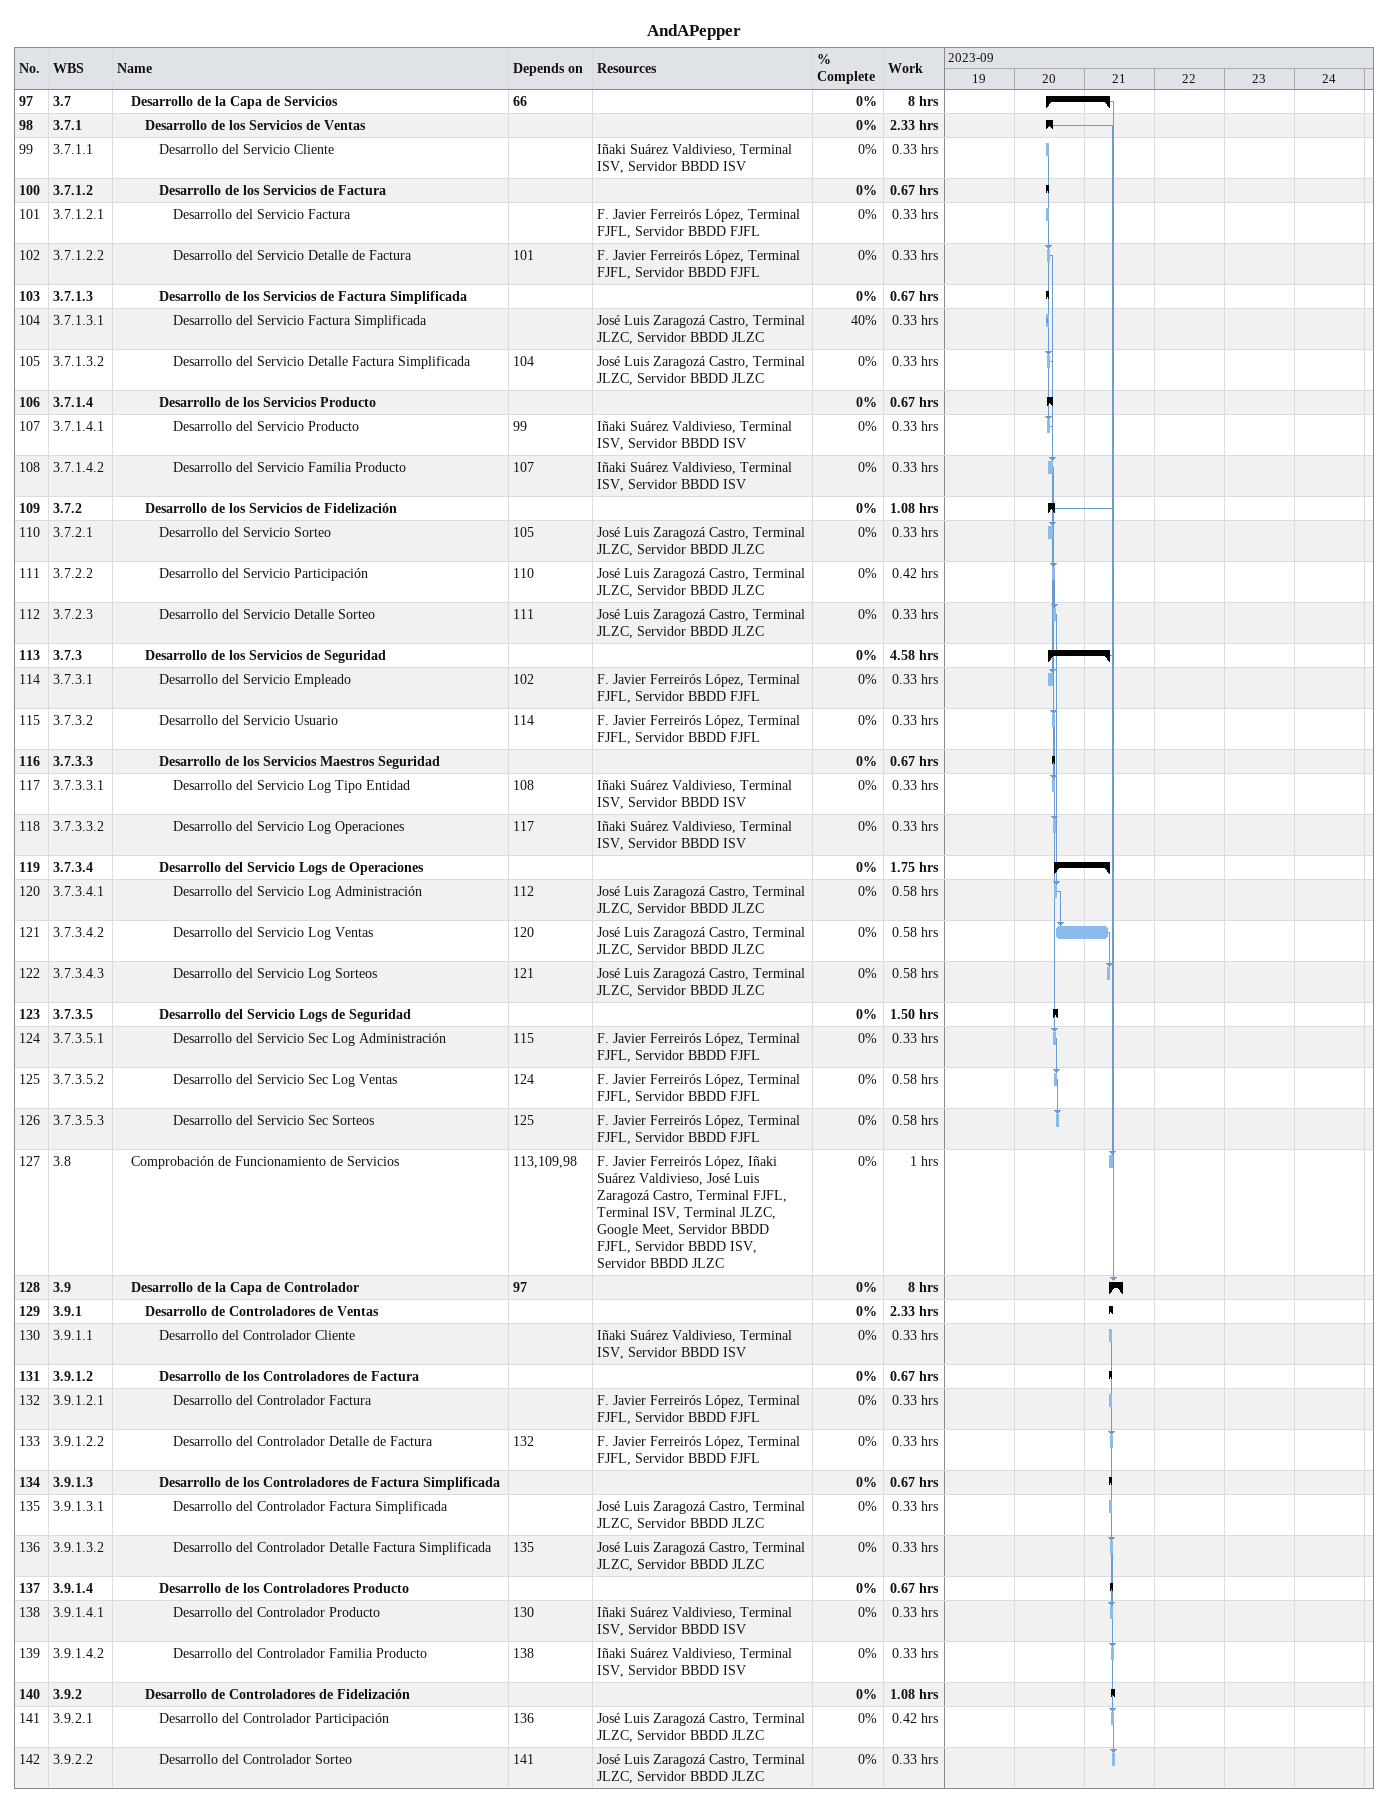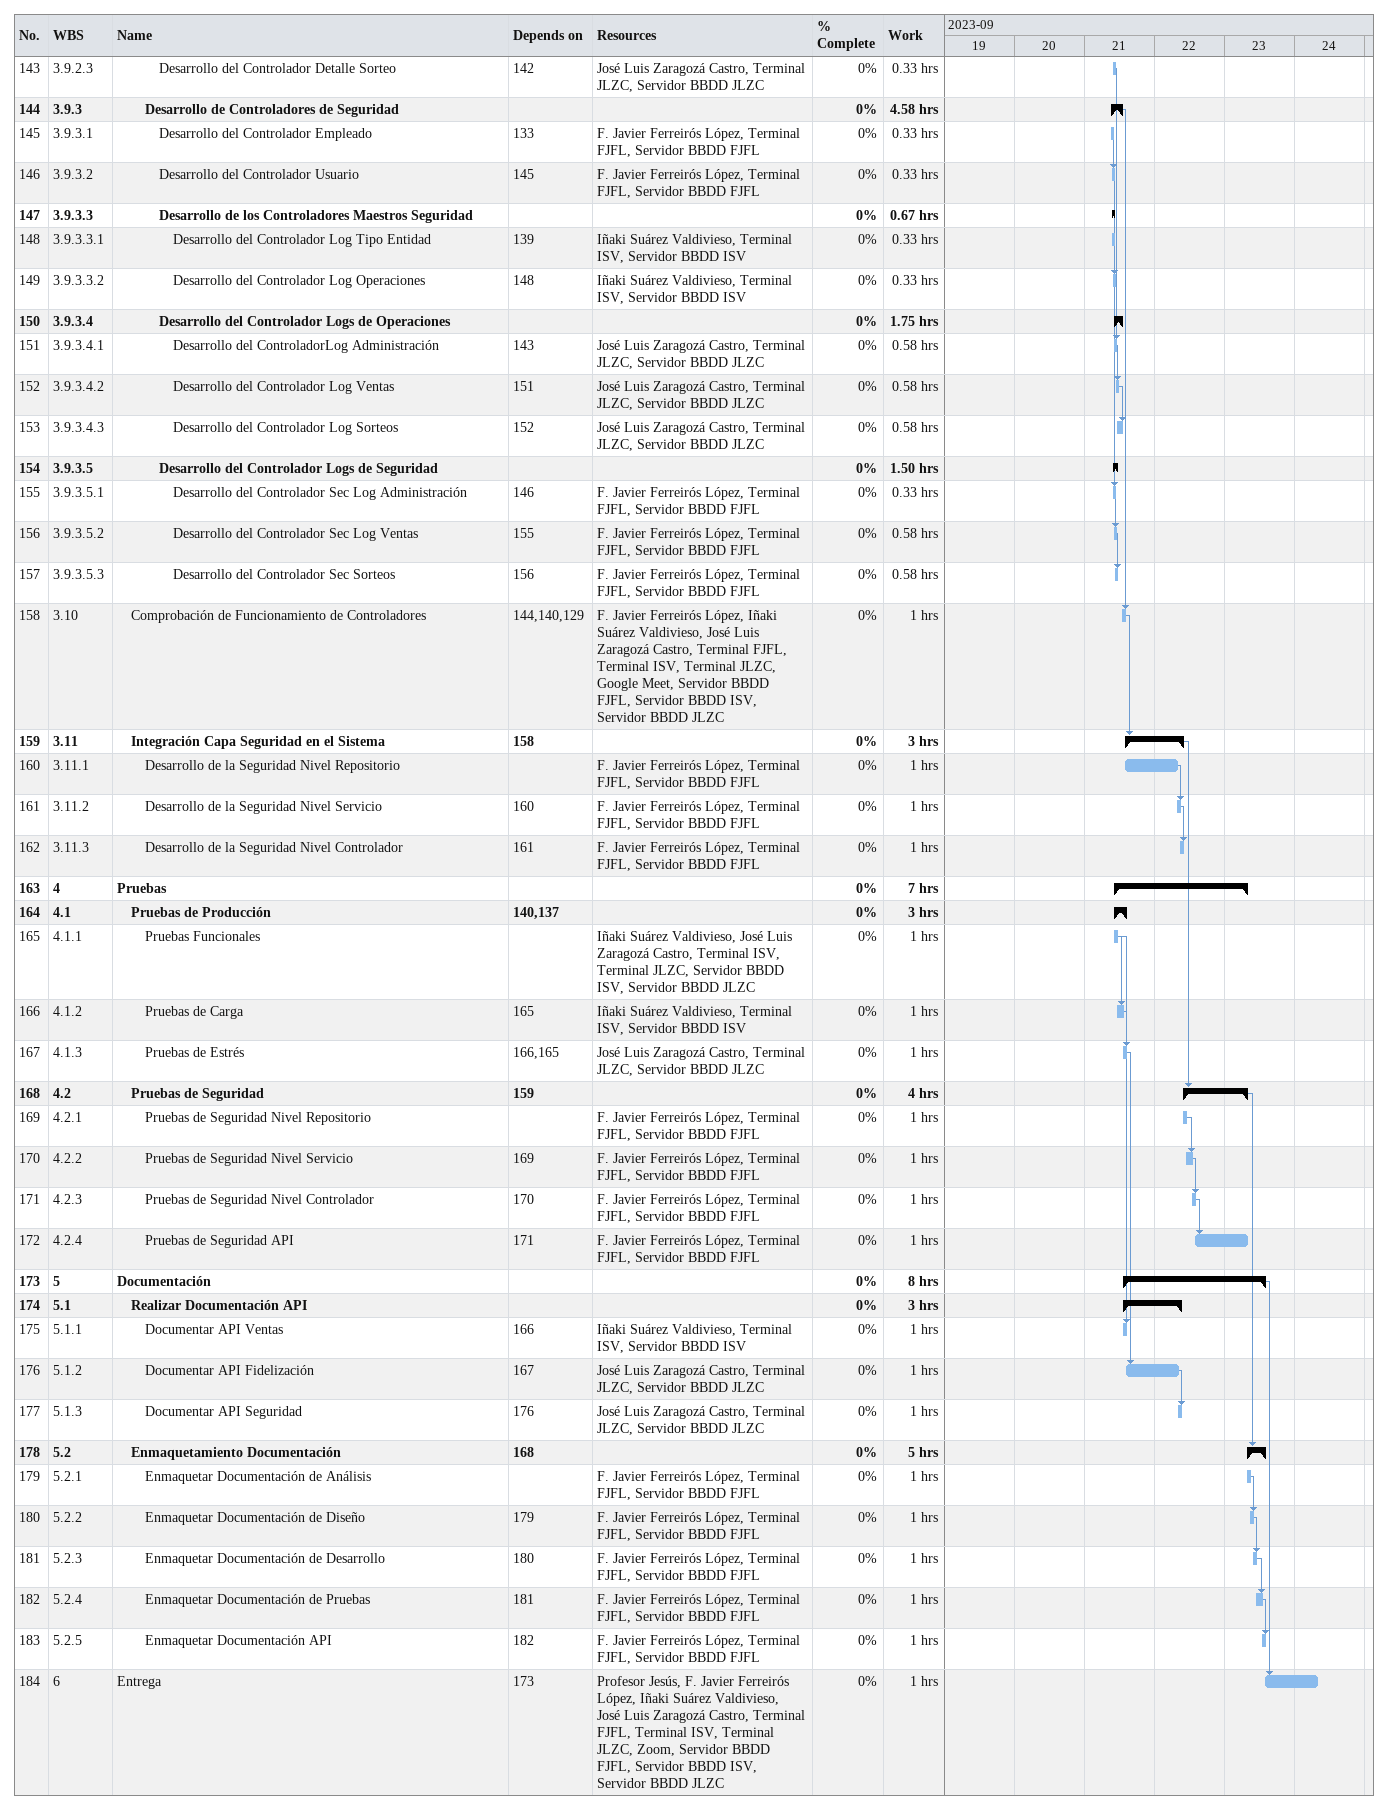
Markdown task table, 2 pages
AndAPepper

| ID | WBS | Task | Start | Finish | Predecessors | Resources | % complete | Work (h) |
|---|---|---|---|---|---|---|---|---|
| 97 | 3.7 | **Desarrollo de la Capa de Servicios** | 2023-09-20 | 2023-09-21 | 66 |  | 0 | 8 |
| 98 | 3.7.1 | **Desarrollo de los Servicios de Ventas** | 2023-09-20 | 2023-09-20 |  |  | 0 | 2.33 |
| 99 | 3.7.1.1 | Desarrollo del Servicio Cliente | 2023-09-20 | 2023-09-20 |  | Iñaki Suárez Valdivieso, Terminal ISV, Servidor BBDD ISV | 0 | 0.33 |
| 100 | 3.7.1.2 | **Desarrollo de los Servicios de Factura** | 2023-09-20 | 2023-09-20 |  |  | 0 | 0.67 |
| 101 | 3.7.1.2.1 | Desarrollo del Servicio Factura | 2023-09-20 | 2023-09-20 |  | F. Javier Ferreirós López, Terminal FJFL, Servidor BBDD FJFL | 0 | 0.33 |
| 102 | 3.7.1.2.2 | Desarrollo del Servicio Detalle de Factura | 2023-09-20 | 2023-09-20 | 101 | F. Javier Ferreirós López, Terminal FJFL, Servidor BBDD FJFL | 0 | 0.33 |
| 103 | 3.7.1.3 | **Desarrollo de los Servicios de Factura Simplificada** | 2023-09-20 | 2023-09-20 |  |  | 0 | 0.67 |
| 104 | 3.7.1.3.1 | Desarrollo del Servicio Factura Simplificada | 2023-09-20 | 2023-09-20 |  | José Luis Zaragozá Castro, Terminal JLZC, Servidor BBDD JLZC | 40 | 0.33 |
| 105 | 3.7.1.3.2 | Desarrollo del Servicio Detalle Factura Simplificada | 2023-09-20 | 2023-09-20 | 104 | José Luis Zaragozá Castro, Terminal JLZC, Servidor BBDD JLZC | 0 | 0.33 |
| 106 | 3.7.1.4 | **Desarrollo de los Servicios Producto** | 2023-09-20 | 2023-09-20 |  |  | 0 | 0.67 |
| 107 | 3.7.1.4.1 | Desarrollo del Servicio Producto | 2023-09-20 | 2023-09-20 | 99 | Iñaki Suárez Valdivieso, Terminal ISV, Servidor BBDD ISV | 0 | 0.33 |
| 108 | 3.7.1.4.2 | Desarrollo del Servicio Familia Producto | 2023-09-20 | 2023-09-20 | 107 | Iñaki Suárez Valdivieso, Terminal ISV, Servidor BBDD ISV | 0 | 0.33 |
| 109 | 3.7.2 | **Desarrollo de los Servicios de Fidelización** | 2023-09-20 | 2023-09-20 |  |  | 0 | 1.08 |
| 110 | 3.7.2.1 | Desarrollo del Servicio Sorteo | 2023-09-20 | 2023-09-20 | 105 | José Luis Zaragozá Castro, Terminal JLZC, Servidor BBDD JLZC | 0 | 0.33 |
| 111 | 3.7.2.2 | Desarrollo del Servicio Participación | 2023-09-20 | 2023-09-20 | 110 | José Luis Zaragozá Castro, Terminal JLZC, Servidor BBDD JLZC | 0 | 0.42 |
| 112 | 3.7.2.3 | Desarrollo del Servicio Detalle Sorteo | 2023-09-20 | 2023-09-20 | 111 | José Luis Zaragozá Castro, Terminal JLZC, Servidor BBDD JLZC | 0 | 0.33 |
| 113 | 3.7.3 | **Desarrollo de los Servicios de Seguridad** | 2023-09-20 | 2023-09-21 |  |  | 0 | 4.58 |
| 114 | 3.7.3.1 | Desarrollo del Servicio Empleado | 2023-09-20 | 2023-09-20 | 102 | F. Javier Ferreirós López, Terminal FJFL, Servidor BBDD FJFL | 0 | 0.33 |
| 115 | 3.7.3.2 | Desarrollo del Servicio Usuario | 2023-09-20 | 2023-09-20 | 114 | F. Javier Ferreirós López, Terminal FJFL, Servidor BBDD FJFL | 0 | 0.33 |
| 116 | 3.7.3.3 | **Desarrollo de los Servicios Maestros Seguridad** | 2023-09-20 | 2023-09-20 |  |  | 0 | 0.67 |
| 117 | 3.7.3.3.1 | Desarrollo del Servicio Log Tipo Entidad | 2023-09-20 | 2023-09-20 | 108 | Iñaki Suárez Valdivieso, Terminal ISV, Servidor BBDD ISV | 0 | 0.33 |
| 118 | 3.7.3.3.2 | Desarrollo del Servicio Log Operaciones | 2023-09-20 | 2023-09-20 | 117 | Iñaki Suárez Valdivieso, Terminal ISV, Servidor BBDD ISV | 0 | 0.33 |
| 119 | 3.7.3.4 | **Desarrollo del Servicio Logs de Operaciones** | 2023-09-20 | 2023-09-21 |  |  | 0 | 1.75 |
| 120 | 3.7.3.4.1 | Desarrollo del Servicio Log Administración | 2023-09-20 | 2023-09-20 | 112 | José Luis Zaragozá Castro, Terminal JLZC, Servidor BBDD JLZC | 0 | 0.58 |
| 121 | 3.7.3.4.2 | Desarrollo del Servicio Log Ventas | 2023-09-20 | 2023-09-21 | 120 | José Luis Zaragozá Castro, Terminal JLZC, Servidor BBDD JLZC | 0 | 0.58 |
| 122 | 3.7.3.4.3 | Desarrollo del Servicio Log Sorteos | 2023-09-21 | 2023-09-21 | 121 | José Luis Zaragozá Castro, Terminal JLZC, Servidor BBDD JLZC | 0 | 0.58 |
| 123 | 3.7.3.5 | **Desarrollo del Servicio Logs de Seguridad** | 2023-09-20 | 2023-09-20 |  |  | 0 | 1.50 |
| 124 | 3.7.3.5.1 | Desarrollo del Servicio Sec Log Administración | 2023-09-20 | 2023-09-20 | 115 | F. Javier Ferreirós López, Terminal FJFL, Servidor BBDD FJFL | 0 | 0.33 |
| 125 | 3.7.3.5.2 | Desarrollo del Servicio Sec Log Ventas | 2023-09-20 | 2023-09-20 | 124 | F. Javier Ferreirós López, Terminal FJFL, Servidor BBDD FJFL | 0 | 0.58 |
| 126 | 3.7.3.5.3 | Desarrollo del Servicio Sec Sorteos | 2023-09-20 | 2023-09-20 | 125 | F. Javier Ferreirós López, Terminal FJFL, Servidor BBDD FJFL | 0 | 0.58 |
| 127 | 3.8 | Comprobación de Funcionamiento de Servicios | 2023-09-21 | 2023-09-21 | 113, 109, 98 | F. Javier Ferreirós López, Iñaki Suárez Valdivieso, José Luis Zaragozá Castro, Terminal FJFL, Terminal ISV, Terminal JLZC, Google Meet, Servidor BBDD FJFL, Servidor BBDD ISV, Servidor BBDD JLZC | 0 | 1 |
| 128 | 3.9 | **Desarrollo de la Capa de Controlador** | 2023-09-21 | 2023-09-21 | 97 |  | 0 | 8 |
| 129 | 3.9.1 | **Desarrollo de Controladores de Ventas** | 2023-09-21 | 2023-09-21 |  |  | 0 | 2.33 |
| 130 | 3.9.1.1 | Desarrollo del Controlador Cliente | 2023-09-21 | 2023-09-21 |  | Iñaki Suárez Valdivieso, Terminal ISV, Servidor BBDD ISV | 0 | 0.33 |
| 131 | 3.9.1.2 | **Desarrollo de los Controladores de Factura** | 2023-09-21 | 2023-09-21 |  |  | 0 | 0.67 |
| 132 | 3.9.1.2.1 | Desarrollo del Controlador Factura | 2023-09-21 | 2023-09-21 |  | F. Javier Ferreirós López, Terminal FJFL, Servidor BBDD FJFL | 0 | 0.33 |
| 133 | 3.9.1.2.2 | Desarrollo del Controlador Detalle de Factura | 2023-09-21 | 2023-09-21 | 132 | F. Javier Ferreirós López, Terminal FJFL, Servidor BBDD FJFL | 0 | 0.33 |
| 134 | 3.9.1.3 | **Desarrollo de los Controladores de Factura Simplificada** | 2023-09-21 | 2023-09-21 |  |  | 0 | 0.67 |
| 135 | 3.9.1.3.1 | Desarrollo del Controlador Factura Simplificada | 2023-09-21 | 2023-09-21 |  | José Luis Zaragozá Castro, Terminal JLZC, Servidor BBDD JLZC | 0 | 0.33 |
| 136 | 3.9.1.3.2 | Desarrollo del Controlador Detalle Factura Simplificada | 2023-09-21 | 2023-09-21 | 135 | José Luis Zaragozá Castro, Terminal JLZC, Servidor BBDD JLZC | 0 | 0.33 |
| 137 | 3.9.1.4 | **Desarrollo de los Controladores Producto** | 2023-09-21 | 2023-09-21 |  |  | 0 | 0.67 |
| 138 | 3.9.1.4.1 | Desarrollo del Controlador Producto | 2023-09-21 | 2023-09-21 | 130 | Iñaki Suárez Valdivieso, Terminal ISV, Servidor BBDD ISV | 0 | 0.33 |
| 139 | 3.9.1.4.2 | Desarrollo del Controlador Familia Producto | 2023-09-21 | 2023-09-21 | 138 | Iñaki Suárez Valdivieso, Terminal ISV, Servidor BBDD ISV | 0 | 0.33 |
| 140 | 3.9.2 | **Desarrollo de Controladores de Fidelización** | 2023-09-21 | 2023-09-21 |  |  | 0 | 1.08 |
| 141 | 3.9.2.1 | Desarrollo del Controlador Participación | 2023-09-21 | 2023-09-21 | 136 | José Luis Zaragozá Castro, Terminal JLZC, Servidor BBDD JLZC | 0 | 0.42 |
| 142 | 3.9.2.2 | Desarrollo del Controlador Sorteo | 2023-09-21 | 2023-09-21 | 141 | José Luis Zaragozá Castro, Terminal JLZC, Servidor BBDD JLZC | 0 | 0.33 |
| 143 | 3.9.2.3 | Desarrollo del Controlador Detalle Sorteo | 2023-09-21 | 2023-09-21 | 142 | José Luis Zaragozá Castro, Terminal JLZC, Servidor BBDD JLZC | 0 | 0.33 |
| 144 | 3.9.3 | **Desarrollo de Controladores de Seguridad** | 2023-09-21 | 2023-09-21 |  |  | 0 | 4.58 |
| 145 | 3.9.3.1 | Desarrollo del Controlador Empleado | 2023-09-21 | 2023-09-21 | 133 | F. Javier Ferreirós López, Terminal FJFL, Servidor BBDD FJFL | 0 | 0.33 |
| 146 | 3.9.3.2 | Desarrollo del Controlador Usuario | 2023-09-21 | 2023-09-21 | 145 | F. Javier Ferreirós López, Terminal FJFL, Servidor BBDD FJFL | 0 | 0.33 |
| 147 | 3.9.3.3 | **Desarrollo de los Controladores Maestros Seguridad** | 2023-09-21 | 2023-09-21 |  |  | 0 | 0.67 |
| 148 | 3.9.3.3.1 | Desarrollo del Controlador Log Tipo Entidad | 2023-09-21 | 2023-09-21 | 139 | Iñaki Suárez Valdivieso, Terminal ISV, Servidor BBDD ISV | 0 | 0.33 |
| 149 | 3.9.3.3.2 | Desarrollo del Controlador Log Operaciones | 2023-09-21 | 2023-09-21 | 148 | Iñaki Suárez Valdivieso, Terminal ISV, Servidor BBDD ISV | 0 | 0.33 |
| 150 | 3.9.3.4 | **Desarrollo del Controlador Logs de Operaciones** | 2023-09-21 | 2023-09-21 |  |  | 0 | 1.75 |
| 151 | 3.9.3.4.1 | Desarrollo del ControladorLog Administración | 2023-09-21 | 2023-09-21 | 143 | José Luis Zaragozá Castro, Terminal JLZC, Servidor BBDD JLZC | 0 | 0.58 |
| 152 | 3.9.3.4.2 | Desarrollo del Controlador Log Ventas | 2023-09-21 | 2023-09-21 | 151 | José Luis Zaragozá Castro, Terminal JLZC, Servidor BBDD JLZC | 0 | 0.58 |
| 153 | 3.9.3.4.3 | Desarrollo del Controlador Log Sorteos | 2023-09-21 | 2023-09-21 | 152 | José Luis Zaragozá Castro, Terminal JLZC, Servidor BBDD JLZC | 0 | 0.58 |
| 154 | 3.9.3.5 | **Desarrollo del Controlador Logs de Seguridad** | 2023-09-21 | 2023-09-21 |  |  | 0 | 1.50 |
| 155 | 3.9.3.5.1 | Desarrollo del Controlador Sec Log Administración | 2023-09-21 | 2023-09-21 | 146 | F. Javier Ferreirós López, Terminal FJFL, Servidor BBDD FJFL | 0 | 0.33 |
| 156 | 3.9.3.5.2 | Desarrollo del Controlador Sec Log Ventas | 2023-09-21 | 2023-09-21 | 155 | F. Javier Ferreirós López, Terminal FJFL, Servidor BBDD FJFL | 0 | 0.58 |
| 157 | 3.9.3.5.3 | Desarrollo del Controlador Sec Sorteos | 2023-09-21 | 2023-09-21 | 156 | F. Javier Ferreirós López, Terminal FJFL, Servidor BBDD FJFL | 0 | 0.58 |
| 158 | 3.10 | Comprobación de Funcionamiento de Controladores | 2023-09-21 | 2023-09-21 | 144, 140, 129 | F. Javier Ferreirós López, Iñaki Suárez Valdivieso, José Luis Zaragozá Castro, Terminal FJFL, Terminal ISV, Terminal JLZC, Google Meet, Servidor BBDD FJFL, Servidor BBDD ISV, Servidor BBDD JLZC | 0 | 1 |
| 159 | 3.11 | **Integración Capa Seguridad en el Sistema** | 2023-09-21 | 2023-09-22 | 158 |  | 0 | 3 |
| 160 | 3.11.1 | Desarrollo de la Seguridad Nivel Repositorio | 2023-09-21 | 2023-09-22 |  | F. Javier Ferreirós López, Terminal FJFL, Servidor BBDD FJFL | 0 | 1 |
| 161 | 3.11.2 | Desarrollo de la Seguridad Nivel Servicio | 2023-09-22 | 2023-09-22 | 160 | F. Javier Ferreirós López, Terminal FJFL, Servidor BBDD FJFL | 0 | 1 |
| 162 | 3.11.3 | Desarrollo de la Seguridad Nivel Controlador | 2023-09-22 | 2023-09-22 | 161 | F. Javier Ferreirós López, Terminal FJFL, Servidor BBDD FJFL | 0 | 1 |
| 163 | 4 | **Pruebas** | 2023-09-21 | 2023-09-23 |  |  | 0 | 7 |
| 164 | 4.1 | **Pruebas de Producción** | 2023-09-21 | 2023-09-21 | 140, 137 |  | 0 | 3 |
| 165 | 4.1.1 | Pruebas Funcionales | 2023-09-21 | 2023-09-21 |  | Iñaki Suárez Valdivieso, José Luis Zaragozá Castro, Terminal ISV, Terminal JLZC, Servidor BBDD ISV, Servidor BBDD JLZC | 0 | 1 |
| 166 | 4.1.2 | Pruebas de Carga | 2023-09-21 | 2023-09-21 | 165 | Iñaki Suárez Valdivieso, Terminal ISV, Servidor BBDD ISV | 0 | 1 |
| 167 | 4.1.3 | Pruebas de Estrés | 2023-09-21 | 2023-09-21 | 166, 165 | José Luis Zaragozá Castro, Terminal JLZC, Servidor BBDD JLZC | 0 | 1 |
| 168 | 4.2 | **Pruebas de Seguridad** | 2023-09-22 | 2023-09-23 | 159 |  | 0 | 4 |
| 169 | 4.2.1 | Pruebas de Seguridad Nivel Repositorio | 2023-09-22 | 2023-09-22 |  | F. Javier Ferreirós López, Terminal FJFL, Servidor BBDD FJFL | 0 | 1 |
| 170 | 4.2.2 | Pruebas de Seguridad Nivel Servicio | 2023-09-22 | 2023-09-22 | 169 | F. Javier Ferreirós López, Terminal FJFL, Servidor BBDD FJFL | 0 | 1 |
| 171 | 4.2.3 | Pruebas de Seguridad Nivel Controlador | 2023-09-22 | 2023-09-22 | 170 | F. Javier Ferreirós López, Terminal FJFL, Servidor BBDD FJFL | 0 | 1 |
| 172 | 4.2.4 | Pruebas de Seguridad API | 2023-09-22 | 2023-09-23 | 171 | F. Javier Ferreirós López, Terminal FJFL, Servidor BBDD FJFL | 0 | 1 |
| 173 | 5 | **Documentación** | 2023-09-21 | 2023-09-23 |  |  | 0 | 8 |
| 174 | 5.1 | **Realizar Documentación API** | 2023-09-21 | 2023-09-22 |  |  | 0 | 3 |
| 175 | 5.1.1 | Documentar API Ventas | 2023-09-21 | 2023-09-21 | 166 | Iñaki Suárez Valdivieso, Terminal ISV, Servidor BBDD ISV | 0 | 1 |
| 176 | 5.1.2 | Documentar API Fidelización | 2023-09-21 | 2023-09-22 | 167 | José Luis Zaragozá Castro, Terminal JLZC, Servidor BBDD JLZC | 0 | 1 |
| 177 | 5.1.3 | Documentar API Seguridad | 2023-09-22 | 2023-09-22 | 176 | José Luis Zaragozá Castro, Terminal JLZC, Servidor BBDD JLZC | 0 | 1 |
| 178 | 5.2 | **Enmaquetamiento Documentación** | 2023-09-23 | 2023-09-23 | 168 |  | 0 | 5 |
| 179 | 5.2.1 | Enmaquetar Documentación de Análisis | 2023-09-23 | 2023-09-23 |  | F. Javier Ferreirós López, Terminal FJFL, Servidor BBDD FJFL | 0 | 1 |
| 180 | 5.2.2 | Enmaquetar Documentación de Diseño | 2023-09-23 | 2023-09-23 | 179 | F. Javier Ferreirós López, Terminal FJFL, Servidor BBDD FJFL | 0 | 1 |
| 181 | 5.2.3 | Enmaquetar Documentación de Desarrollo | 2023-09-23 | 2023-09-23 | 180 | F. Javier Ferreirós López, Terminal FJFL, Servidor BBDD FJFL | 0 | 1 |
| 182 | 5.2.4 | Enmaquetar Documentación de Pruebas | 2023-09-23 | 2023-09-23 | 181 | F. Javier Ferreirós López, Terminal FJFL, Servidor BBDD FJFL | 0 | 1 |
| 183 | 5.2.5 | Enmaquetar Documentación API | 2023-09-23 | 2023-09-23 | 182 | F. Javier Ferreirós López, Terminal FJFL, Servidor BBDD FJFL | 0 | 1 |
| 184 | 6 | Entrega | 2023-09-23 | 2023-09-24 | 173 | Profesor Jesús, F. Javier Ferreirós López, Iñaki Suárez Valdivieso, José Luis Zaragozá Castro, Terminal FJFL, Terminal ISV, Terminal JLZC, Zoom, Servidor BBDD FJFL, Servidor BBDD ISV, Servidor BBDD JLZC | 0 | 1 |
